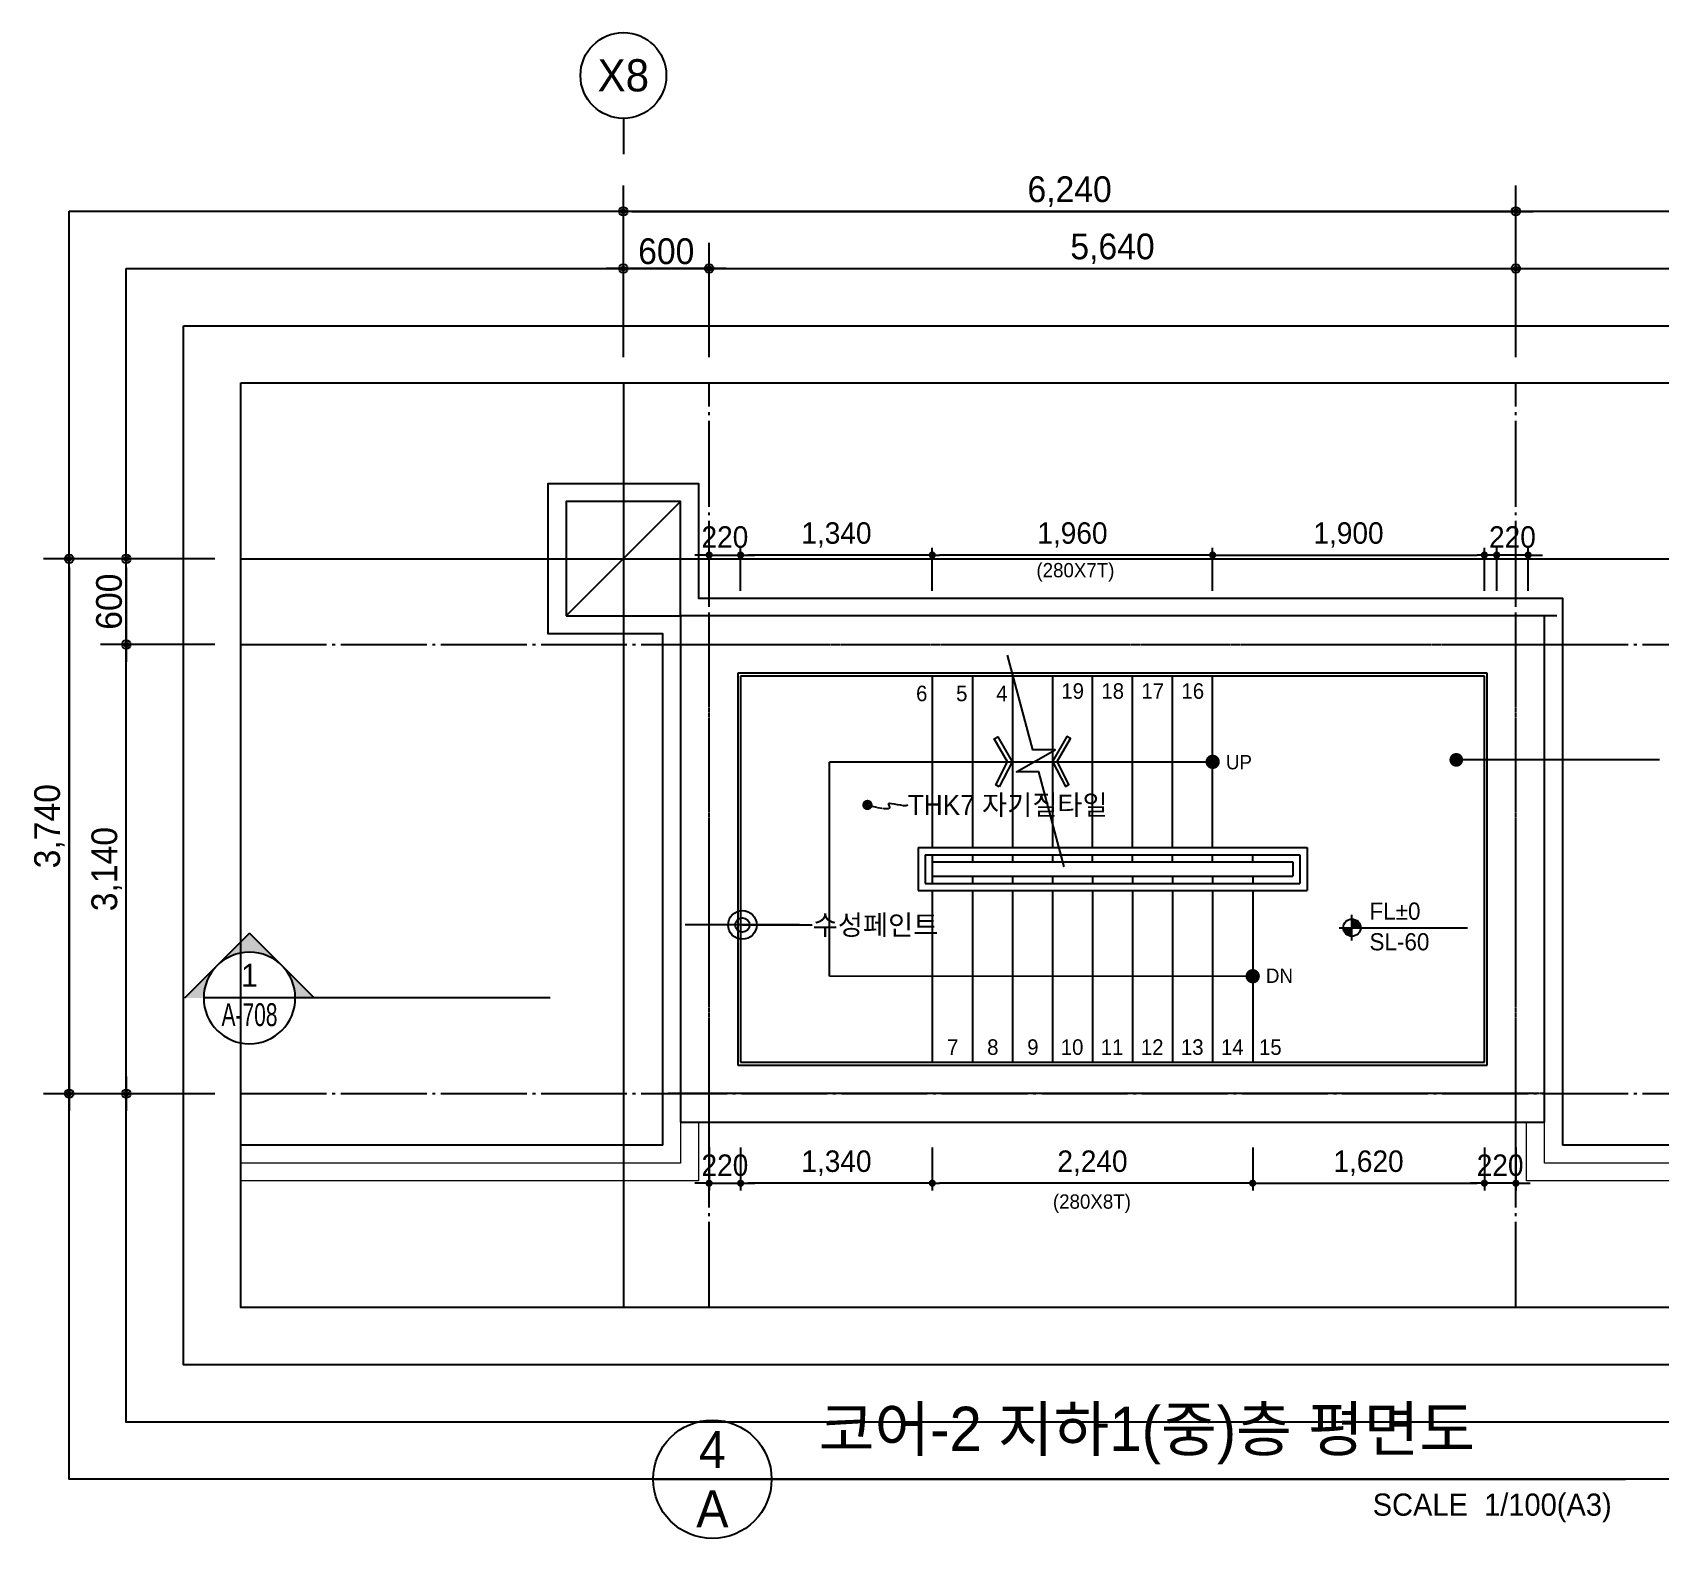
# Model space of a CAD drawing. Header units: millimetres. Extents: x 252711992 to 505989238, y 504776675 to 1009617600.
# Drawn here: x 252942198 to 252953573, y 504805853 to 504816382 of the extents above; entities that cross this region are included whole.
import ezdxf
from ezdxf.enums import TextEntityAlignment as Align
from ezdxf.xclip import XClip

# ---------------------------------------------------------------- set-up
doc = ezdxf.new("R2010")
doc.units = ezdxf.units.MM
doc.header["$XCLIPFRAME"] = 0
doc.linetypes.add('CEN', pattern=[35, 30, -2, 1, -2])
for name, color, linetype in [('$ZCDB_AUDIT_GENERATED_600D18', 7, 'Continuous'), ('0KD DIM', 7, 'Continuous'), ('4A.TEC CEN', 1, 'CEN'), ('4A.TEC CEN 보조1', 14, 'CEN'), ('4A.TEC ELE 4', 9, 'Continuous'), ('4A.TEC IND', 7, 'Continuous'), ('4A.TEC TEXT', 7, 'Continuous'), ('4A.TEC TEXT 1', 3, 'Continuous'), ('4A.TEC TEXT 2', 3, 'Continuous'), ('4A.TEC 기둥', 2, 'Continuous'), ('4A.TEC 마감선 2', 5, 'Continuous'), ('4A.TEC 벽체 1', 2, 'Continuous'), ('4A.TEC 벽체 3', 4, 'Continuous'), ('4A.TEC 벽체 4', 7, 'Continuous'), ('4A.TEC 심볼', 7, 'Continuous'), ('CEN', 1, 'CEN'), ('LEV', 7, 'Continuous'), ('SYM', 1, 'Continuous'), ('TEXT', 7, 'Continuous'), ('㈜SE&C TEXT', 7, 'Continuous')]:
    doc.layers.add(name, color=color, linetype=linetype)
doc.layers.add('DEFPOINT', color=135, linetype='Continuous', plot=False)
doc.styles.add('GHS', font='malgun.ttf')
doc.styles.add('나눔고딕', font='')
doc.styles.add('돋움', font='')
doc.styles.add('돋음체', font='')
doc.styles.add('울릉도L', font='')
doc.styles.get('나눔고딕').set_extended_font_data('Dotum')
doc.styles.get('돋움').set_extended_font_data('Dotum')
doc.styles.get('돋음체').set_extended_font_data('Dotum')
doc.styles.get('울릉도L').set_extended_font_data('Dotum')
doc.dimstyles.new('DIM_600(외부치수)', dxfattribs={"dimscale": 400, "dimtxt": 3.3, "dimasz": 1, "dimexe": 2, "dimexo": 2, "dimgap": 1, "dimtad": 1, "dimdec": 0, "dimdsep": 46, "dimlunit": 6, "dimtxsty": '나눔고딕', "dimblk1": 'DIMDOT', "dimblk2": 'DIMDOT', "dimsah": 1, "dimcen": 2.5, "dimdle": 1.5, "dimclrd": 8, "dimclre": 8, "dimclrt": 3, "dimadec": 0, "dimazin": 0, "dimtfac": 1, "dimtdec": 0, "dimtix": 1, "dimtmove": 2, "dimatfit": 3, "dimldrblk": 'DIMDOT', "dimfxl": 1, "dimtvp": 1, "dimtolj": 1, "dimtzin": 0, "dimarcsym": 0})
doc.dimstyles.new('DIM_80(외부치수)', dxfattribs={"dimscale": 40, "dimtxt": 3.3, "dimasz": 1, "dimexe": 2, "dimexo": 2, "dimgap": 1, "dimtad": 1, "dimdec": 0, "dimdsep": 46, "dimlunit": 6, "dimtxsty": '돋움', "dimblk1": 'DIMDOT', "dimblk2": 'DIMDOT', "dimsah": 1, "dimcen": 2.5, "dimdle": 1.5, "dimclrd": 1, "dimclre": 7, "dimclrt": 2, "dimadec": 0, "dimazin": 0, "dimtfac": 1, "dimtdec": 0, "dimtix": 1, "dimtmove": 2, "dimatfit": 3, "dimldrblk": 'DIMDOT', "dimfxl": 1, "dimtvp": 1, "dimtolj": 1, "dimtzin": 0, "dimarcsym": 0})
doc.dimstyles.new('KD DIM 1', dxfattribs={"dimscale": 50, "dimtxt": 3, "dimasz": 1, "dimexe": 1, "dimexo": 1, "dimgap": 1, "dimtad": 1, "dimdec": 0, "dimzin": 0, "dimdsep": 46, "dimlunit": 6, "dimtxsty": '돋음체', "dimblk": 'DOT', "dimcen": 3, "dimdle": 1, "dimclrd": 256, "dimclre": 256, "dimclrt": 3, "dimazin": 0, "dimtfac": 1, "dimtdec": 0, "dimtix": 1, "dimtmove": 2, "dimatfit": 3, "dimldrblk": 'OBLIQUE', "dimfxl": 1, "dimtvp": 0.8333, "dimtolj": 1, "dimtzin": 0, "dimarcsym": 0})

# ---------------------------------------------------------------- blocks, each defined once
blk = doc.blocks.new('DIMDOT')
at = {"color": 0}
blk.add_line((-2, 0), (2, 0), dxfattribs=at)
for radius in [0.5, 0.25]:
    blk.add_circle((0, 0), radius, dxfattribs=at)
blk = doc.blocks.new('*D195')
at = {"layer": '$ZCDB_AUDIT_GENERATED_600D18', "color": 8, "lineweight": -2, "transparency": 16777216}
for p, q in [((252946329, 504814112), (252946329, 504815312)), ((252952569, 504814112), (252952569, 504815312)), ((252946389, 504815132), (252952509, 504815132))]:
    blk.add_line(p, q, dxfattribs=at)
at = {"layer": 'Defpoints', "color": 0, "transparency": 16777216}
for p in [(252952569, 504815132), (252946329, 504813932), (252952569, 504813932, 0)]:
    blk.add_point(p, dxfattribs=at)
at = {"layer": '$ZCDB_AUDIT_GENERATED_600D18', "color": 8, "lineweight": -2, "transparency": 16777216, "xscale": 60, "yscale": 60, "zscale": 60, "rotation": 180}
blk.add_blockref('DIMDOT', (252946329, 504815132), dxfattribs=at)
at = {"layer": '$ZCDB_AUDIT_GENERATED_600D18', "color": 8, "lineweight": -2, "transparency": 16777216, "xscale": 60, "yscale": 60, "zscale": 60}
blk.add_blockref('DIMDOT', (252952569, 504815132), dxfattribs=at)
at = {"layer": '$ZCDB_AUDIT_GENERATED_600D18', "color": 3, "transparency": 16777216, "insert": (252949449, 504815270), "char_height": 180, "attachment_point": 5, "style": '나눔고딕'}
blk.add_mtext('\\A1;6,240', dxfattribs=at)
blk = doc.blocks.new('ccs122')
at = {"layer": '4A.TEC 심볼'}
blk.add_line((0, 8), (0, 3), dxfattribs=at)
blk.add_circle((0, 14), 6, dxfattribs=at)
at = {"layer": '4A.TEC TEXT 2', "color": 3, "style": 'GHS'}
blk.add_attdef('NO', text='', height=4.5, dxfattribs=at).set_placement((-0.01, 14.02), align=Align.MIDDLE_CENTER)
blk = doc.blocks.new('*D196')
at = {"layer": '$ZCDB_AUDIT_GENERATED_600D18', "color": 8, "lineweight": -2, "transparency": 16777216}
for p, q in [((252946329, 504814112, 0), (252946329, 504814912, 0)), ((252946929, 504814112, 0), (252946929, 504814912, 0)), ((252946869, 504814732, 0), (252946389, 504814732, 0))]:
    blk.add_line(p, q, dxfattribs=at)
at = {"layer": 'Defpoints', "color": 0, "transparency": 16777216}
for p in [(252946329, 504814732, 0), (252946329, 504813932, 5000), (252946929, 504813932, 0)]:
    blk.add_point(p, dxfattribs=at)
at = {"layer": '$ZCDB_AUDIT_GENERATED_600D18', "color": 8, "lineweight": -2, "transparency": 16777216, "xscale": 60, "yscale": 60, "zscale": 60, "rotation": 180}
blk.add_blockref('DIMDOT', (252946329, 504814732, 0), dxfattribs=at)
at = {"layer": '$ZCDB_AUDIT_GENERATED_600D18', "color": 8, "lineweight": -2, "transparency": 16777216, "xscale": 60, "yscale": 60, "zscale": 60}
blk.add_blockref('DIMDOT', (252946929, 504814732, 0), dxfattribs=at)
at = {"layer": '$ZCDB_AUDIT_GENERATED_600D18', "color": 3, "transparency": 16777216, "insert": (252946629, 504814852, 0), "char_height": 180, "attachment_point": 5, "style": '나눔고딕'}
blk.add_mtext('\\A1;600', dxfattribs=at)
blk = doc.blocks.new('*D197')
at = {"layer": '$ZCDB_AUDIT_GENERATED_600D18', "color": 8, "lineweight": -2, "transparency": 16777216}
for p, q in [((252943474, 504812703), (252942274, 504812703)), ((252942454, 504812643), (252942454, 504809023)), ((252943474, 504808963), (252942274, 504808963))]:
    blk.add_line(p, q, dxfattribs=at)
at = {"layer": 'Defpoints', "color": 0, "transparency": 16777216}
for p in [(252943654, 504812703, 0), (252942454, 504808963), (252943654, 504808963, 0)]:
    blk.add_point(p, dxfattribs=at)
at = {"layer": '$ZCDB_AUDIT_GENERATED_600D18', "color": 8, "lineweight": -2, "transparency": 16777216, "xscale": 60, "yscale": 60, "zscale": 60}
for p, rotation in [((252942454, 504812703), 90), ((252942454, 504808963), 270)]:
    blk.add_blockref('DIMDOT', p, dxfattribs=dict(at, rotation=rotation))
at = {"layer": '$ZCDB_AUDIT_GENERATED_600D18', "color": 3, "transparency": 16777216, "insert": (252942317, 504810833), "char_height": 180, "attachment_point": 5, "rotation": 90, "style": '나눔고딕'}
blk.add_mtext('\\A1;3,740', dxfattribs=at)
blk = doc.blocks.new('*D198')
at = {"layer": '$ZCDB_AUDIT_GENERATED_600D18', "color": 8, "lineweight": -2, "transparency": 16777216}
for p, q in [((252943474, 504812703), (252942674, 504812703)), ((252942854, 504812643), (252942854, 504812163)), ((252943474, 504812103), (252942674, 504812103))]:
    blk.add_line(p, q, dxfattribs=at)
at = {"layer": 'Defpoints', "color": 0, "transparency": 16777216}
for p in [(252943654, 504812703, 0), (252942854, 504812103), (252943654, 504812103, 0)]:
    blk.add_point(p, dxfattribs=at)
at = {"layer": '$ZCDB_AUDIT_GENERATED_600D18', "color": 8, "lineweight": -2, "transparency": 16777216, "xscale": 60, "yscale": 60, "zscale": 60}
for p, rotation in [((252942854, 504812703), 90), ((252942854, 504812103), 270)]:
    blk.add_blockref('DIMDOT', p, dxfattribs=dict(at, rotation=rotation))
at = {"layer": '$ZCDB_AUDIT_GENERATED_600D18', "color": 3, "transparency": 16777216, "insert": (252942734, 504812403), "char_height": 180, "attachment_point": 5, "rotation": 90, "style": '나눔고딕'}
blk.add_mtext('\\A1;600', dxfattribs=at)
blk = doc.blocks.new('*D199')
at = {"layer": '$ZCDB_AUDIT_GENERATED_600D18', "color": 8, "lineweight": -2, "transparency": 16777216}
for p, q in [((252943474, 504812103), (252942674, 504812103)), ((252942854, 504809023), (252942854, 504812043)), ((252943474, 504808963), (252942674, 504808963))]:
    blk.add_line(p, q, dxfattribs=at)
at = {"layer": 'Defpoints', "color": 0, "transparency": 16777216}
for p in [(252942854, 504812103), (252943654, 504812103, 0), (252943654, 504808963, 0)]:
    blk.add_point(p, dxfattribs=at)
at = {"layer": '$ZCDB_AUDIT_GENERATED_600D18', "color": 8, "lineweight": -2, "transparency": 16777216, "xscale": 60, "yscale": 60, "zscale": 60}
for p, rotation in [((252942854, 504812103), 90), ((252942854, 504808963), 270)]:
    blk.add_blockref('DIMDOT', p, dxfattribs=dict(at, rotation=rotation))
at = {"layer": '$ZCDB_AUDIT_GENERATED_600D18', "color": 3, "transparency": 16777216, "insert": (252942717, 504810533), "char_height": 180, "attachment_point": 5, "rotation": 90, "style": '나눔고딕'}
blk.add_mtext('\\A1;3,140', dxfattribs=at)
blk = doc.blocks.new('dwgFD3B')
at = {"layer": '4A.TEC CEN', "color": 250, "ltscale": 500}
blk.add_line((49194.51, -103936.83, -3333.33), (358000, -103936.83, -3333.33), dxfattribs=at)
at = {"layer": '4A.TEC CEN', "color": 250, "ltscale": 500, "elevation": -3333.33}
blk.add_lwpolyline([(241807.63, -39163.16), (241807.63, -267000)], dxfattribs=at)
blk = doc.blocks.new('*D194')
at = {"layer": '$ZCDB_AUDIT_GENERATED_600D18', "color": 8, "lineweight": -2, "transparency": 16777216}
for p, q in [((252946929, 504814112, 0), (252946929, 504814912, 0)), ((252952569, 504814112, 0), (252952569, 504814912, 0)), ((252946989, 504814732, 0), (252952509, 504814732, 0))]:
    blk.add_line(p, q, dxfattribs=at)
at = {"layer": 'Defpoints', "color": 0, "transparency": 16777216}
for p in [(252952569, 504814732, 0), (252946929, 504813932, 0), (252952569, 504813932, 47000)]:
    blk.add_point(p, dxfattribs=at)
at = {"layer": '$ZCDB_AUDIT_GENERATED_600D18', "color": 8, "lineweight": -2, "transparency": 16777216, "xscale": 60, "yscale": 60, "zscale": 60, "rotation": 180}
blk.add_blockref('DIMDOT', (252946929, 504814732, 0), dxfattribs=at)
at = {"layer": '$ZCDB_AUDIT_GENERATED_600D18', "color": 8, "lineweight": -2, "transparency": 16777216, "xscale": 60, "yscale": 60, "zscale": 60}
blk.add_blockref('DIMDOT', (252952569, 504814732, 0), dxfattribs=at)
at = {"layer": '$ZCDB_AUDIT_GENERATED_600D18', "color": 3, "transparency": 16777216, "insert": (252949749, 504814870, 0), "char_height": 180, "attachment_point": 5, "style": '나눔고딕'}
blk.add_mtext('\\A1;5,640', dxfattribs=at)
blk = doc.blocks.new('c1')
at = {"layer": '4A.TEC 기둥'}
blk.add_lwpolyline([(1156776, -1012079), (1157576, -1012079), (1157576, -1011279), (1156776, -1011279)], close=True, dxfattribs=at)
at = {"layer": 'DEFPOINT'}
blk.add_line((1156776, -1012079), (1157576, -1011279), dxfattribs=at)
blk = doc.blocks.new('_Dot')
at = {"color": 0, "linetype": 'ByBlock', "lineweight": -2}
blk.add_line((-0.5, 0), (-1, 0), dxfattribs=at)
at = {"color": 0, "linetype": 'ByBlock', "const_width": 0.5}
blk.add_lwpolyline([(-0.25, 0, 1), (0.25, 0, 1)], format="xyb", close=True, dxfattribs=at)
blk = doc.blocks.new('*D705')
at = {"layer": '0KD DIM', "lineweight": -2, "transparency": 16777216}
for p, q in [((252948489, 504812479), (252948489, 504812779)), ((252950399, 504812729), (252948539, 504812729)), ((252950449, 504812479), (252950449, 504812779))]:
    blk.add_line(p, q, dxfattribs=at)
at = {"layer": 'Defpoints', "color": 0, "transparency": 16777216}
for p in [(252948489, 504812729), (252948489, 504812429, 0), (252950449, 504812429)]:
    blk.add_point(p, dxfattribs=at)
at = {"layer": '0KD DIM', "lineweight": -2, "transparency": 16777216, "xscale": 50, "yscale": 50, "zscale": 50, "rotation": 180}
blk.add_blockref('_Dot', (252948489, 504812729), dxfattribs=at)
at = {"layer": '0KD DIM', "lineweight": -2, "transparency": 16777216, "xscale": 50, "yscale": 50, "zscale": 50}
blk.add_blockref('_Dot', (252950449, 504812729), dxfattribs=at)
at = {"layer": '0KD DIM', "color": 3, "transparency": 16777216, "insert": (252949469, 504812869), "char_height": 150, "attachment_point": 5, "style": '돋음체'}
blk.add_mtext('\\A1;1,960', dxfattribs=at)
blk = doc.blocks.new('_OBLIQUE')
at = {"color": 0, "linetype": 'ByBlock'}
blk.add_line((-0.5, -0.5), (0.5, 0.5), dxfattribs=at)
blk = doc.blocks.new('*D706')
at = {"layer": '0KD DIM', "lineweight": -2, "transparency": 16777216}
for p, q in [((252950449, 504812479), (252950449, 504812779)), ((252950499, 504812729), (252952299, 504812729)), ((252952349, 504812479), (252952349, 504812779))]:
    blk.add_line(p, q, dxfattribs=at)
at = {"layer": 'Defpoints', "color": 0, "transparency": 16777216}
for p in [(252952349, 504812729), (252950449, 504812429), (252952349, 504812429)]:
    blk.add_point(p, dxfattribs=at)
at = {"layer": '0KD DIM', "lineweight": -2, "transparency": 16777216, "xscale": 50, "yscale": 50, "zscale": 50, "rotation": 180}
blk.add_blockref('_Dot', (252950449, 504812729), dxfattribs=at)
at = {"layer": '0KD DIM', "lineweight": -2, "transparency": 16777216, "xscale": 50, "yscale": 50, "zscale": 50}
blk.add_blockref('_Dot', (252952349, 504812729), dxfattribs=at)
at = {"layer": '0KD DIM', "color": 3, "transparency": 16777216, "insert": (252951399, 504812869), "char_height": 150, "attachment_point": 5, "style": '돋음체'}
blk.add_mtext('\\A1;1,900', dxfattribs=at)
blk = doc.blocks.new('*D707')
at = {"layer": '0KD DIM', "lineweight": -2, "transparency": 16777216}
for p, q in [((252947149, 504812479), (252947149, 504812779)), ((252948439, 504812729), (252947199, 504812729)), ((252948489, 504812479), (252948489, 504812779))]:
    blk.add_line(p, q, dxfattribs=at)
at = {"layer": 'Defpoints', "color": 0, "transparency": 16777216}
for p in [(252947149, 504812729), (252947149, 504812429), (252948489, 504812429)]:
    blk.add_point(p, dxfattribs=at)
at = {"layer": '0KD DIM', "lineweight": -2, "transparency": 16777216, "xscale": 50, "yscale": 50, "zscale": 50, "rotation": 180}
blk.add_blockref('_Dot', (252947149, 504812729), dxfattribs=at)
at = {"layer": '0KD DIM', "lineweight": -2, "transparency": 16777216, "xscale": 50, "yscale": 50, "zscale": 50}
blk.add_blockref('_Dot', (252948489, 504812729), dxfattribs=at)
at = {"layer": '0KD DIM', "color": 3, "transparency": 16777216, "insert": (252947819, 504812869), "char_height": 150, "attachment_point": 5, "style": '돋음체'}
blk.add_mtext('\\A1;1,340', dxfattribs=at)
blk = doc.blocks.new('*D708')
at = {"layer": '0KD DIM', "lineweight": -2, "transparency": 16777216}
for p, q in [((252952385, 504812729), (252952335, 504812729)), ((252952435, 504812479), (252952435, 504812779)), ((252952655, 504812729), (252952435, 504812729)), ((252952655, 504812479), (252952655, 504812779)), ((252952705, 504812729), (252952755, 504812729))]:
    blk.add_line(p, q, dxfattribs=at)
at = {"layer": 'Defpoints', "color": 0, "transparency": 16777216}
for p in [(252952435, 504812729), (252952435, 504812429), (252952655, 504812429)]:
    blk.add_point(p, dxfattribs=at)
at = {"layer": '0KD DIM', "lineweight": -2, "transparency": 16777216, "xscale": 50, "yscale": 50, "zscale": 50}
blk.add_blockref('_Dot', (252952435, 504812729), dxfattribs=at)
at = {"layer": '0KD DIM', "lineweight": -2, "transparency": 16777216, "xscale": 50, "yscale": 50, "zscale": 50, "rotation": 180}
blk.add_blockref('_Dot', (252952655, 504812729), dxfattribs=at)
at = {"layer": '0KD DIM', "color": 3, "transparency": 16777216, "insert": (252952545, 504812854), "char_height": 150, "attachment_point": 5, "style": '돋음체'}
blk.add_mtext('\\A1;220', dxfattribs=at)
blk = doc.blocks.new('A$C3A5201BD')
at = {"layer": 'LEV'}
h = blk.add_hatch(color=256, dxfattribs=at)
h.paths.add_polyline_path([(200, 200), (335, 200, 0.414214), (200, 335)])
h.paths.add_polyline_path([(200, 65), (200, 200), (65, 200, 0.414214)])
at = {"layer": 'LEV', "color": 7}
for p, q in [((200, 0), (200, 400)), ((0, 200), (2007, 200)), ((0, 200), (400, 200))]:
    blk.add_line(p, q, dxfattribs=at)
blk.add_circle((200, 200), 135, dxfattribs=at)
blk = doc.blocks.new('A$C12ed4f0f')
at = {"layer": 'CEN'}
blk.add_lwpolyline([(36, 118), (107, 101), (153, 94), (180, 93), (192, 98), (193, 105), (189, 114), (185, 122), (184, 128), (191, 130), (204, 129), (222, 126), (243, 122), (265, 118), (286, 115), (304, 114), (318, 118)], dxfattribs=at)
at = {"layer": '㈜SE&C TEXT', "color": 1, "const_width": 35.9}
blk.add_lwpolyline([(18, 118, -1), (54, 118, -1)], format="xyb", close=True, dxfattribs=at)
at = {"layer": '4A.TEC TEXT', "style": '돋움'}
blk.add_text('THK7 자기질타일', height=140, dxfattribs=at).set_placement((318, 118), align=Align.MIDDLE_LEFT)
blk = doc.blocks.new('단면기호1')
at = {"layer": 'SYM'}
h = blk.add_hatch(color=256, dxfattribs=at)
h.paths.add_polyline_path([(4.24, 4.24, -0.198912), (6, 0), (8.49, 0)])
h.paths.add_polyline_path([(0, 8.49), (-4.24, 4.24, -0.414214), (4.24, 4.24)])
h.paths.add_polyline_path([(-4.24, 4.24), (-8.49, 0), (-6, 0, -0.198912)])
for p in [(-8.49, 0), (8.49, 0)]:
    blk.add_line(p, (0, 8.49), dxfattribs=at)
blk.add_circle((0, 0), 6, dxfattribs=at)
blk = doc.blocks.new('*D709')
at = {"layer": '0KD DIM', "lineweight": -2, "transparency": 16777216}
for p, q in [((252946879, 504812729), (252946829, 504812729)), ((252946929, 504812479), (252946929, 504812779)), ((252946929, 504812729), (252947149, 504812729)), ((252947149, 504812479), (252947149, 504812779)), ((252947199, 504812729), (252947249, 504812729))]:
    blk.add_line(p, q, dxfattribs=at)
at = {"layer": 'Defpoints', "color": 0, "transparency": 16777216}
for p in [(252947149, 504812729), (252946929, 504812429), (252947149, 504812429)]:
    blk.add_point(p, dxfattribs=at)
at = {"layer": '0KD DIM', "lineweight": -2, "transparency": 16777216, "xscale": 50, "yscale": 50, "zscale": 50}
blk.add_blockref('_Dot', (252946929, 504812729), dxfattribs=at)
at = {"layer": '0KD DIM', "lineweight": -2, "transparency": 16777216, "xscale": 50, "yscale": 50, "zscale": 50, "rotation": 180}
blk.add_blockref('_Dot', (252947149, 504812729), dxfattribs=at)
at = {"layer": '0KD DIM', "color": 3, "transparency": 16777216, "insert": (252947039, 504812854), "char_height": 150, "attachment_point": 5, "style": '돋음체'}
blk.add_mtext('\\A1;220', dxfattribs=at)
blk = doc.blocks.new('*D700')
at = {"layer": '0KD DIM', "lineweight": -2, "transparency": 16777216}
for p, q in [((252948489, 504808587), (252948489, 504808287)), ((252950729, 504808587), (252950729, 504808287)), ((252950679, 504808337), (252948539, 504808337))]:
    blk.add_line(p, q, dxfattribs=at)
at = {"layer": 'Defpoints', "color": 0, "transparency": 16777216}
for p in [(252948489, 504808637, 0), (252950729, 504808637), (252948489, 504808337)]:
    blk.add_point(p, dxfattribs=at)
at = {"layer": '0KD DIM', "lineweight": -2, "transparency": 16777216, "xscale": 50, "yscale": 50, "zscale": 50, "rotation": 180}
blk.add_blockref('_Dot', (252948489, 504808337), dxfattribs=at)
at = {"layer": '0KD DIM', "lineweight": -2, "transparency": 16777216, "xscale": 50, "yscale": 50, "zscale": 50}
blk.add_blockref('_Dot', (252950729, 504808337), dxfattribs=at)
at = {"layer": '0KD DIM', "color": 3, "transparency": 16777216, "insert": (252949609, 504808477), "char_height": 150, "attachment_point": 5, "style": '돋음체'}
blk.add_mtext('\\A1;2,240', dxfattribs=at)
blk = doc.blocks.new('*D701')
at = {"layer": '0KD DIM', "lineweight": -2, "transparency": 16777216}
for p, q in [((252950729, 504808587), (252950729, 504808287)), ((252952349, 504808587), (252952349, 504808287)), ((252950779, 504808337), (252952299, 504808337))]:
    blk.add_line(p, q, dxfattribs=at)
at = {"layer": 'Defpoints', "color": 0, "transparency": 16777216}
for p in [(252950729, 504808637), (252952349, 504808637), (252952349, 504808337)]:
    blk.add_point(p, dxfattribs=at)
at = {"layer": '0KD DIM', "lineweight": -2, "transparency": 16777216, "xscale": 50, "yscale": 50, "zscale": 50, "rotation": 180}
blk.add_blockref('_Dot', (252950729, 504808337), dxfattribs=at)
at = {"layer": '0KD DIM', "lineweight": -2, "transparency": 16777216, "xscale": 50, "yscale": 50, "zscale": 50}
blk.add_blockref('_Dot', (252952349, 504808337), dxfattribs=at)
at = {"layer": '0KD DIM', "color": 3, "transparency": 16777216, "insert": (252951539, 504808477), "char_height": 150, "attachment_point": 5, "style": '돋음체'}
blk.add_mtext('\\A1;1,620', dxfattribs=at)
blk = doc.blocks.new('*D702')
at = {"layer": '0KD DIM', "lineweight": -2, "transparency": 16777216}
for p, q in [((252947149, 504808587), (252947149, 504808287)), ((252948489, 504808587), (252948489, 504808287)), ((252948439, 504808337), (252947199, 504808337))]:
    blk.add_line(p, q, dxfattribs=at)
at = {"layer": 'Defpoints', "color": 0, "transparency": 16777216}
for p in [(252947149, 504808637), (252948489, 504808637), (252947149, 504808337)]:
    blk.add_point(p, dxfattribs=at)
at = {"layer": '0KD DIM', "lineweight": -2, "transparency": 16777216, "xscale": 50, "yscale": 50, "zscale": 50, "rotation": 180}
blk.add_blockref('_Dot', (252947149, 504808337), dxfattribs=at)
at = {"layer": '0KD DIM', "lineweight": -2, "transparency": 16777216, "xscale": 50, "yscale": 50, "zscale": 50}
blk.add_blockref('_Dot', (252948489, 504808337), dxfattribs=at)
at = {"layer": '0KD DIM', "color": 3, "transparency": 16777216, "insert": (252947819, 504808477), "char_height": 150, "attachment_point": 5, "style": '돋음체'}
blk.add_mtext('\\A1;1,340', dxfattribs=at)
blk = doc.blocks.new('*D703')
at = {"layer": '0KD DIM', "lineweight": -2, "transparency": 16777216}
for p, q in [((252952349, 504808587), (252952349, 504808287)), ((252952569, 504808587), (252952569, 504808287)), ((252952299, 504808337), (252952249, 504808337)), ((252952569, 504808337), (252952349, 504808337)), ((252952619, 504808337), (252952669, 504808337))]:
    blk.add_line(p, q, dxfattribs=at)
at = {"layer": 'Defpoints', "color": 0, "transparency": 16777216}
for p in [(252952349, 504808637), (252952569, 504808637), (252952349, 504808337)]:
    blk.add_point(p, dxfattribs=at)
at = {"layer": '0KD DIM', "lineweight": -2, "transparency": 16777216, "xscale": 50, "yscale": 50, "zscale": 50}
blk.add_blockref('_Dot', (252952349, 504808337), dxfattribs=at)
at = {"layer": '0KD DIM', "lineweight": -2, "transparency": 16777216, "xscale": 50, "yscale": 50, "zscale": 50, "rotation": 180}
blk.add_blockref('_Dot', (252952569, 504808337), dxfattribs=at)
at = {"layer": '0KD DIM', "color": 3, "transparency": 16777216, "insert": (252952459, 504808462), "char_height": 150, "attachment_point": 5, "style": '돋음체'}
blk.add_mtext('\\A1;220', dxfattribs=at)
blk = doc.blocks.new('*D704')
at = {"layer": '0KD DIM', "lineweight": -2, "transparency": 16777216}
for p, q in [((252946929, 504808587), (252946929, 504808287)), ((252947149, 504808587), (252947149, 504808287)), ((252946879, 504808337), (252946829, 504808337)), ((252946929, 504808337), (252947149, 504808337)), ((252947199, 504808337), (252947249, 504808337))]:
    blk.add_line(p, q, dxfattribs=at)
at = {"layer": 'Defpoints', "color": 0, "transparency": 16777216}
for p in [(252946929, 504808637), (252947149, 504808637), (252947149, 504808337)]:
    blk.add_point(p, dxfattribs=at)
at = {"layer": '0KD DIM', "lineweight": -2, "transparency": 16777216, "xscale": 50, "yscale": 50, "zscale": 50}
blk.add_blockref('_Dot', (252946929, 504808337), dxfattribs=at)
at = {"layer": '0KD DIM', "lineweight": -2, "transparency": 16777216, "xscale": 50, "yscale": 50, "zscale": 50, "rotation": 180}
blk.add_blockref('_Dot', (252947149, 504808337), dxfattribs=at)
at = {"layer": '0KD DIM', "color": 3, "transparency": 16777216, "insert": (252947039, 504808462), "char_height": 150, "attachment_point": 5, "style": '돋음체'}
blk.add_mtext('\\A1;220', dxfattribs=at)
blk = doc.blocks.new('A$C3bbbb777')
at = {"layer": '4A.TEC TEXT', "style": '돋움'}
blk.add_text('수성페인트', height=140, dxfattribs=at).set_placement((491, 110), align=Align.MIDDLE_LEFT)
at = {"layer": '㈜SE&C TEXT', "color": 1}
blk.add_leader([(0, 110, 0), (488, 110)], dimstyle='DIM_80(외부치수)', override={"dimasz": 5, "dimtad": 0}, dxfattribs=at)

msp = doc.modelspace()

# ---------------------------------------------------------------- linework, layer by layer
at = {"layer": '4A.TEC CEN', "ltscale": 20}
for p, q in [((252946929.24, 504807467.16), (252946929.24, 504813932.16)), ((252952569.24, 504807467.16), (252952569.24, 504813932.16)), ((252943654.04, 504812103.18), (252955429.04, 504812103.18)), ((252943654.04, 504808963.18), (252955429.04, 504808963.18))]:
    msp.add_line(p, q, dxfattribs=at)
at = {"layer": '4A.TEC CEN 보조1'}
for p, q in [((252946929.24, 504808763.18, -4999.55), (252946929.24, 504812303.18, -4999.55)), ((252952569.24, 504808763.18, -4999.55), (252952569.24, 504812303.18, -4999.55)), ((252946729.24, 504812103.18, -4999.55), (252952769.24, 504812103.18, -4999.55)), ((252952683.18, 504808963.18), (252946643.18, 504808963.18)), ((252952769.24, 504808963.18), (252946729.24, 504808963.18))]:
    msp.add_line(p, q, dxfattribs=at)
at = {"layer": '4A.TEC ELE 4', "color": 8, "ltscale": 0.3}
for p, q in [((252948489.24, 504811883.18, -4999.55), (252948489.24, 504810683.18, -4999.55)), ((252948769.24, 504811883.18, -4999.55), (252948769.24, 504810683.18, -4999.55)), ((252949049.24, 504811883.18, -4999.55), (252949049.24, 504810683.18, -4999.55)), ((252949609.24, 504810683.18, -4999.55), (252949609.24, 504811883.18, -4999.55)), ((252949889.24, 504810683.18, -4999.55), (252949889.24, 504811883.18, -4999.55)), ((252950169.24, 504810683.18, -4999.55), (252950169.24, 504811883.18, -4999.55)), ((252950449.24, 504810683.18, -4999.55), (252950449.24, 504811883.18, -4999.55)), ((252948389.24, 504810683.18, -4999.55), (252948389.24, 504810383.18, -4999.55)), ((252948389.24, 504810683.18, -4999.55), (252951109.24, 504810683.18, -4999.55)), ((252951109.24, 504810683.18, -4999.55), (252951109.24, 504810383.18, -4999.55)), ((252948439.24, 504810633.18, -4999.55), (252948439.24, 504810433.18, -4999.55)), ((252948439.24, 504810633.18, -4999.55), (252951059.24, 504810633.18, -4999.55)), ((252948489.24, 504810633.18, -4999.55), (252948489.24, 504810583.18, -4999.55)), ((252948489.24, 504810633.18, -4999.55), (252948489.24, 504810433.18, -4999.55)), ((252948489.24, 504810583.18, -4999.55), (252951009.24, 504810583.18, -4999.55)), ((252948769.24, 504810633.18, -4999.55), (252948769.24, 504810583.18, -4999.55)), ((252949049.24, 504810633.18, -4999.55), (252949049.24, 504810583.18, -4999.55)), ((252951009.24, 504810583.18, -4999.55), (252951009.24, 504810483.18, -4999.55)), ((252951059.24, 504810633.18, -4999.55), (252951059.24, 504810433.18, -4999.55)), ((252948439.24, 504810433.18, -4999.55), (252951059.24, 504810433.18, -4999.55)), ((252948489.24, 504810483.18, -4999.55), (252951009.24, 504810483.18, -4999.55)), ((252948489.24, 504810483.18, -4999.55), (252948489.24, 504810433.18, -4999.55)), ((252948769.24, 504810483.18, -4999.55), (252948769.24, 504810433.18, -4999.55)), ((252949049.24, 504810483.18, -4999.55), (252949049.24, 504810433.18, -4999.55)), ((252950169.24, 504810483.18, -4999.55), (252950169.24, 504810433.18, -4999.55)), ((252950449.24, 504810483.18, -4999.55), (252950449.24, 504810433.18, -4999.55)), ((252950729.24, 504810483.18, -4999.55), (252950729.24, 504810433.18, -4999.55)), ((252948389.24, 504810383.18, -4999.55), (252951109.24, 504810383.18, -4999.55)), ((252948489.24, 504810383.18, -4999.55), (252948489.24, 504809183.18, -4999.55)), ((252948769.24, 504810383.18, -4999.55), (252948769.24, 504809183.18, -4999.55)), ((252949049.24, 504810383.18, -4999.55), (252949049.24, 504809183.18, -4999.55)), ((252949329.24, 504810383.18, -4999.55), (252949329.24, 504809183.18, -4999.55)), ((252949609.24, 504810383.18, -4999.55), (252949609.24, 504809183.18, -4999.55)), ((252949889.24, 504810383.18, -4999.55), (252949889.24, 504809183.18, -4999.55)), ((252950169.24, 504810383.18, -4999.55), (252950169.24, 504809183.18, -4999.55)), ((252950449.24, 504810383.18, -4999.55), (252950449.24, 504809183.18, -4999.55)), ((252950729.24, 504810383.18, -4999.55), (252950729.24, 504809183.18, -4999.55))]:
    msp.add_line(p, q, dxfattribs=at)
at = {"layer": '4A.TEC ELE 4', "color": 8}
for p, q in [((252949329.24, 504811883.18, -4999.55), (252949329.24, 504810683.18, -4999.55)), ((252949609.24, 504810583.18, -4999.55), (252949609.24, 504810633.18, -4999.55)), ((252949609.24, 504810483.18, -4999.55), (252949609.24, 504810433.18, -4999.55))]:
    msp.add_line(p, q, dxfattribs=at)
at = {"layer": '4A.TEC ELE 4', "color": 8, "ltscale": 0.02}
for p, q in [((252949329.24, 504810633.18, -4999.55), (252949329.24, 504810583.18, -4999.55)), ((252949329.24, 504810483.18, -4999.55), (252949329.24, 504810433.18, -4999.55))]:
    msp.add_line(p, q, dxfattribs=at)
at = {"layer": '4A.TEC ELE 4', "color": 8, "ltscale": 0.2}
for p, q in [((252949889.24, 504810583.18, -4999.55), (252949889.24, 504810633.18, -4999.55)), ((252950169.24, 504810583.18, -4999.55), (252950169.24, 504810633.18, -4999.55)), ((252950449.24, 504810583.18, -4999.55), (252950449.24, 504810633.18, -4999.55)), ((252950729.24, 504810583.18, -4999.55), (252950729.24, 504810633.18, -4999.55)), ((252949889.24, 504810483.18, -4999.55), (252949889.24, 504810433.18, -4999.55))]:
    msp.add_line(p, q, dxfattribs=at)
at = {"layer": '4A.TEC ELE 4', "color": 8, "ltscale": 0.3, "elevation": -4999.55}
msp.add_lwpolyline([(252949411.81, 504810548.5), (252949233.98, 504811212.17), (252949078.69, 504811212.17), (252949347.66, 504811367.46), (252949192.37, 504811367.46), (252949015.23, 504812028.56)], dxfattribs=at)
at = {"layer": '4A.TEC IND', "color": 8}
for p, q in [((252950449.24, 504811280.68, -4999.55), (252947769.24, 504811280.67, -4999.55)), ((252947769.24, 504809783.97, -4999.55), (252947769.24, 504811280.67, -4999.55)), ((252950739.24, 504809782.27, -4999.55), (252947769.24, 504809783.97, -4999.55))]:
    msp.add_line(p, q, dxfattribs=at)
at = {"layer": '4A.TEC IND', "color": 8, "elevation": -4999.55}
for points in [[(252948957.6, 504811108.56), (252948932.82, 504811122.87), (252949014.76, 504811283.18), (252948921.85, 504811444.09), (252948946.63, 504811458.39), (252949047.79, 504811283.18)], [(252949419.44, 504811111.07), (252949444.22, 504811125.37), (252949362.28, 504811285.68), (252949455.18, 504811446.59), (252949430.4, 504811460.89), (252949329.24, 504811285.68)]]:
    msp.add_lwpolyline(points, close=True, dxfattribs=at)
at = {"layer": '4A.TEC IND', "const_width": 50, "elevation": -4999.55}
for points in [[(252950424.24, 504811283.18, -1), (252950474.24, 504811283.18, -1)], [(252950704.24, 504809783.97, -1), (252950754.24, 504809783.97, -1)]]:
    msp.add_lwpolyline(points, format="xyb", close=True, dxfattribs=at)
at = {"layer": '4A.TEC 마감선 2'}
for p, q in [((252952349.24, 504811883.18, -4999.55), (252947149.24, 504811883.18, -4999.55)), ((252947149.24, 504811883.18, -4999.55), (252947149.24, 504809183.18, -4999.55)), ((252952349.24, 504809183.18, -4999.55), (252952349.24, 504811883.18, -4999.55)), ((252947149.24, 504809183.18, -4999.55), (252952349.24, 504809183.18, -4999.55))]:
    msp.add_line(p, q, dxfattribs=at)
at = {"layer": '4A.TEC 벽체 1'}
for p, q in [((252952769.24, 504812303.18, -4999.55), (252946729.24, 504812303.18, -4999.55)), ((252946729.24, 504812303.18, -4999.55), (252946729.24, 504808763.18, -4999.55)), ((252952855.3, 504812303.18, -4999.55), (252946815.3, 504812303.18, -4999.55)), ((252952855.3, 504812303.18, -4999.55), (252946815.3, 504812303.18, -4999.55)), ((252952769.24, 504808763.18, -4999.55), (252952769.24, 504812303.18, -4999.55)), ((252952369.24, 504811903.18, -4999.55), (252947129.24, 504811903.18, -4999.55)), ((252947129.24, 504811903.18, -4999.55), (252947129.24, 504809163.18, -4999.55)), ((252952369.24, 504809163.18, -4999.55), (252952369.24, 504811903.18, -4999.55)), ((252947129.24, 504809163.18, -4999.55), (252952369.24, 504809163.18, -4999.55)), ((252946729.24, 504808763.18), (252952769.24, 504808763.18))]:
    msp.add_line(p, q, dxfattribs=at)
at = {"layer": '4A.TEC 벽체 3', "elevation": -4999.55, "flags": 128}
for points in [[(252946604.24, 504808603.18), (252946604.24, 504812178.18), (252945804.24, 504812178.18), (252945804.24, 504813228.18), (252946854.24, 504813228.18), (252946854.24, 504812428.18), (252952894.24, 504812428.18), (252952894.24, 504808603.18)], [(252946604.24, 504808603.18), (252943654.04, 504808603.18)], [(252955429.04, 504808603.18), (252952894.24, 504808603.18)]]:
    msp.add_lwpolyline(points, dxfattribs=at)
at = {"layer": '4A.TEC 벽체 4', "color": 251, "lineweight": 0, "ltscale": 15, "elevation": -4999.55, "flags": 128}
for points in [[(252946854.24, 504808763.18), (252946854.24, 504808353.18), (252943654.04, 504808353.18)], [(252946729.24, 504808763.18), (252946729.24, 504808478.18), (252943654.04, 504808478.18)]]:
    msp.add_lwpolyline(points, dxfattribs=at)
at = {"layer": '4A.TEC 벽체 4', "color": 251, "lineweight": 0, "ltscale": 15, "elevation": -4999.55}
for points in [[(252955429.04, 504808353.18), (252952644.24, 504808353.18), (252952644.24, 504808763.18)], [(252955429.04, 504808478.18), (252952769.24, 504808478.18), (252952769.24, 504808763.18)]]:
    msp.add_lwpolyline(points, dxfattribs=at)
at = {"layer": '4A.TEC 심볼'}
msp.add_line((252946537.72, 504806267.16, 3333.33), (252953336.14, 504806267.16, 3333.33), dxfattribs=at)
msp.add_circle((252946951.72, 504806267.16, 3333.33), 414, dxfattribs=at)
at = {"layer": 'DEFPOINT', "elevation": 3333.33}
for points in [[(252942454.04, 504815132.16), (252956629.04, 504815132.16), (252956629.04, 504806267.16), (252942454.04, 504806267.16)], [(252942854.04, 504814732.16), (252956229.04, 504814732.16), (252956229.04, 504806667.16), (252942854.04, 504806667.16)], [(252943254.04, 504814332.16), (252955829.04, 504814332.16), (252955829.04, 504807067.16), (252943254.04, 504807067.16)], [(252943654.04, 504813932.16), (252955429.04, 504813932.16), (252955429.04, 504807467.16), (252943654.04, 504807467.16)]]:
    msp.add_lwpolyline(points, close=True, dxfattribs=at)
at = {"layer": 'SYM'}
msp.add_line((252945818.03, 504809632.12, 4999.55), (252944035.6, 504809632.12, 4999.55), dxfattribs=at)
at = {"layer": 'SYM', "elevation": 4999.55}
msp.add_lwpolyline([(252944035.6, 504809632.12), (252943395.15, 504809632.12)], dxfattribs=at)
at = {"layer": 'TEXT'}
msp.add_line((252953573.03, 504811297.01, 4999.55), (252952152.54, 504811297.01, 4999.55), dxfattribs=at)
at = {"layer": 'TEXT', "const_width": 47.82, "elevation": 4999.55}
msp.add_lwpolyline([(252952152.54, 504811320.92, -1), (252952152.54, 504811273.1, -1)], format="xyb", close=True, dxfattribs=at)

# ---------------------------------------------------------------- block references
ref = msp.add_blockref('dwgFD3B', (252704521.61, 504916640.01, -1666.22))
XClip(ref).set_block_clipping_path([(239132.4286797941, -109172.850899756), (250907.4286811948, -102707.850900948)])
for name, p in [('A$C12ed4f0f', (252947999.63, 504810863.66, 4999.55)), ('A$C3bbbb777', (252947161.73, 504810032.57, 4999.55))]:
    msp.add_blockref(name, p)
at = {"layer": '4A.TEC 기둥'}
msp.add_blockref('c1', (251789153.57, 505824382.51, -4999.55), dxfattribs=at)
at = {"layer": '4A.TEC 심볼'}
ref = msp.add_blockref('ccs122', (252946329.24, 504815382.16, -4999.55), dxfattribs=dict(at, xscale=49.99999977496833, yscale=49.99999977496833, zscale=49.99999977496833))
ref.add_attrib('NO', 'X8', dxfattribs={"layer": '0', "color": 3, "height": 225, "style": '울릉도L'}).set_placement((252946328.93, 504816083.06, -4999.55), align=Align.MIDDLE_CENTER)
at = {"layer": 'LEV', "xscale": 0.4469841265468151, "yscale": 0.4469841265468151, "zscale": 0.4469841265468151}
msp.add_blockref('A$C3A5201BD', (252951333.48, 504810033.96, 4999.55), dxfattribs=at)
at = {"layer": 'SYM', "xscale": -53.37150118498497, "yscale": 53.37150118498497, "zscale": 53.37150118498497, "rotation": 359.9999999999999}
msp.add_blockref('단면기호1', (252943715.37, 504809632.12, 4999.55), dxfattribs=at)

# ---------------------------------------------------------------- texts
at = {"layer": '0KD DIM', "color": 3, "style": '돋음체'}
for s, p in [('(280X7T)', (252949489.69, 504812623.27)), ('(280X8T)', (252949605.1, 504808208.86))]:
    msp.add_text(s, height=100, dxfattribs=at).set_placement(p, align=Align.MIDDLE_CENTER)
at = {"layer": '4A.TEC TEXT 1', "style": '돋음체'}
for s, p in [('UP', (252950542.13, 504811280.67)), ('DN', (252950821.68, 504809787.67))]:
    msp.add_text(s, height=100, dxfattribs=at).set_placement(p, align=Align.MIDDLE_LEFT)
at = {"layer": '4A.TEC TEXT 2', "color": 3, "style": '나눔고딕'}
msp.add_text('코어-2 지하1(중)층 평면도', height=310.5, dxfattribs=at).set_placement((252947694.61, 504806370.66, 3333.33), align=Align.BOTTOM_LEFT)
for s, p in [('4', (252946951.72, 504806474.16, 3333.33)), ('A', (252946951.72, 504806060.16, 3333.33))]:
    msp.add_text(s, height=258.75, dxfattribs=at).set_placement(p, align=Align.MIDDLE)
msp.add_text('SCALE  1/100(A3)', height=155.25, dxfattribs=at).set_placement((252953238.94, 504805965.52, 3333.33), align=Align.BOTTOM_RIGHT)
at = {"layer": 'LEV', "style": '돋움'}
for s, p in [('FL%%P0', (252951545.61, 504810179.27, 4999.55)), ('SL-60', (252951545.61, 504809965.06, 4999.55))]:
    msp.add_text(s, height=120, dxfattribs=at).set_placement(p)
at = {"layer": 'TEXT', "style": '나눔고딕'}
for s, height, p in [('6', 108.68, (252948454.82, 504811674.24)), ('5', 108.68, (252948734.82, 504811674.24)), ('4', 108.68, (252949014.82, 504811674.24)), ('19', 108.675, (252949549.47, 504811691.2, -4999.55)), ('18', 108.675, (252949829.47, 504811691.2, -4999.55)), ('17', 108.675, (252950109.47, 504811691.2, -4999.55)), ('16', 108.675, (252950389.47, 504811691.2, -4999.55)), ('7', 108.68, (252948671.81, 504809201.68)), ('8', 108.68, (252948951.81, 504809201.68)), ('9', 108.68, (252949231.81, 504809201.68)), ('10', 108.675, (252949545.63, 504809201.68)), ('11', 108.675, (252949825.63, 504809201.68)), ('12', 108.675, (252950105.63, 504809201.68)), ('13', 108.675, (252950385.63, 504809201.68)), ('14', 108.675, (252950665.63, 504809201.68)), ('15', 108.675, (252950931.53, 504809201.68))]:
    msp.add_text(s, height=height, dxfattribs=at).set_placement(p, align=Align.BOTTOM_RIGHT)
at = {"layer": 'TEXT', "style": '돋움'}
msp.add_text('1', height=160.11, dxfattribs=at).set_placement((252943715.37, 504809710.9, 4999.55), align=Align.CENTER)
at = {"layer": 'TEXT', "style": '돋움', "width": 0.7}
msp.add_text('A-708', height=160.115, dxfattribs=at).set_placement((252943715.37, 504809435.21, 4999.55), align=Align.CENTER)

# ---------------------------------------------------------------- dimensions: what is measured, and where the dimension line sits
at = {"layer": '$ZCDB_AUDIT_GENERATED_600D18'}
for base, p1, p2, picture, middle in [((252952569.24, 504815132.16), (252946329.24, 504813932.16), (252952569.24, 504813932.16, 0), '*D195', (252949449.24, 504815269.62)), ((252952569.24, 504814732.16, 0), (252946929.24, 504813932.16, 0), (252952569.24, 504813932.16, 47000), '*D194', (252949749.24, 504814869.62, 0))]:
    dim = msp.add_linear_dim(base=base, p1=p1, p2=p2, dimstyle='DIM_600(외부치수)', override={"dimscale": 300, "dimtxt": 0.6, "dimasz": 0.2, "dimexe": 0.6, "dimexo": 0.6, "dimgap": 0.1, "dimdec": 1, "dimblk1": 'DIMDOT', "dimblk2": 'DIMDOT', "dimdle": 0.5}, dxfattribs=at)
    dim.commit()
    dim.dimension.update_dxf_attribs({"geometry": picture, "text_midpoint": middle})
for base, p1, p2, angle, picture, middle in [((252946329.24, 504814732.16, 0), (252946929.24, 504813932.16, 0), (252946329.24, 504813932.16, 4999.99), 180, '*D196', (252946629.24, 504814852.28, 0)), ((252942454.04, 504808963.18, -4999.55), (252943654.04, 504812703.18, -4999.55), (252943654.04, 504808963.18, -4999.55), 270, '*D197', (252942316.58, 504810833.18, -4999.55)), ((252942854.04, 504812103.18, -4999.55), (252943654.04, 504812703.18, -4999.55), (252943654.04, 504812103.18, -4999.55), 270, '*D198', (252942733.92, 504812403.18, -4999.55)), ((252942854.04, 504812103.18, -4999.55), (252943654.04, 504808963.18, -4999.55), (252943654.04, 504812103.18, -4999.55), 90, '*D199', (252942716.58, 504810533.18, -4999.55))]:
    dim = msp.add_linear_dim(base=base, p1=p1, p2=p2, angle=angle, dimstyle='DIM_600(외부치수)', override={"dimscale": 300, "dimtxt": 0.6, "dimasz": 0.2, "dimexe": 0.6, "dimexo": 0.6, "dimgap": 0.1, "dimdec": 1, "dimblk1": 'DIMDOT', "dimblk2": 'DIMDOT', "dimdle": 0.5}, dxfattribs=at)
    dim.commit()
    dim.dimension.update_dxf_attribs({"geometry": picture, "text_midpoint": middle})
at = {"layer": '0KD DIM'}
for base, p1, p2, picture, middle in [((252947149.24, 504812729.18), (252946929.24, 504812429.18), (252947149.24, 504812429.18), '*D709', (252947039.24, 504812854.28)), ((252952349.24, 504812729.18), (252950449.24, 504812429.18), (252952349.24, 504812429.18), '*D706', (252951399.24, 504812868.73)), ((252947149.24, 504808337.18), (252946929.24, 504808637.18), (252947149.24, 504808637.18), '*D704', (252947039.24, 504808462.28)), ((252952349.24, 504808337.18), (252950729.24, 504808637.18), (252952349.24, 504808637.18), '*D701', (252951539.24, 504808476.73))]:
    dim = msp.add_linear_dim(base=base, p1=p1, p2=p2, dimstyle='KD DIM 1', dxfattribs=at)
    dim.commit()
    dim.dimension.update_dxf_attribs({"geometry": picture, "text_midpoint": middle})
for base, p1, p2, picture, middle in [((252947149.24, 504812729.18), (252948489.24, 504812429.18), (252947149.24, 504812429.18), '*D707', (252947819.24, 504812868.73)), ((252948489.24, 504812729.18), (252950449.24, 504812429.18), (252948489.24, 504812429.18, 0), '*D705', (252949469.24, 504812868.73)), ((252952435.3, 504812729.18, -4999.55), (252952655.3, 504812429.18, -4999.55), (252952435.3, 504812429.18, -4999.55), '*D708', (252952545.3, 504812854.28, -4999.55)), ((252947149.24, 504808337.18), (252948489.24, 504808637.18), (252947149.24, 504808637.18), '*D702', (252947819.24, 504808476.73)), ((252948489.24, 504808337.18), (252950729.24, 504808637.18), (252948489.24, 504808637.18, 0), '*D700', (252949609.24, 504808476.73)), ((252952349.24, 504808337.18), (252952569.24, 504808637.18), (252952349.24, 504808637.18), '*D703', (252952459.24, 504808462.28))]:
    dim = msp.add_linear_dim(base=base, p1=p1, p2=p2, angle=180, dimstyle='KD DIM 1', dxfattribs=at)
    dim.commit()
    dim.dimension.update_dxf_attribs({"geometry": picture, "text_midpoint": middle})

doc.saveas('drawing.dxf')
